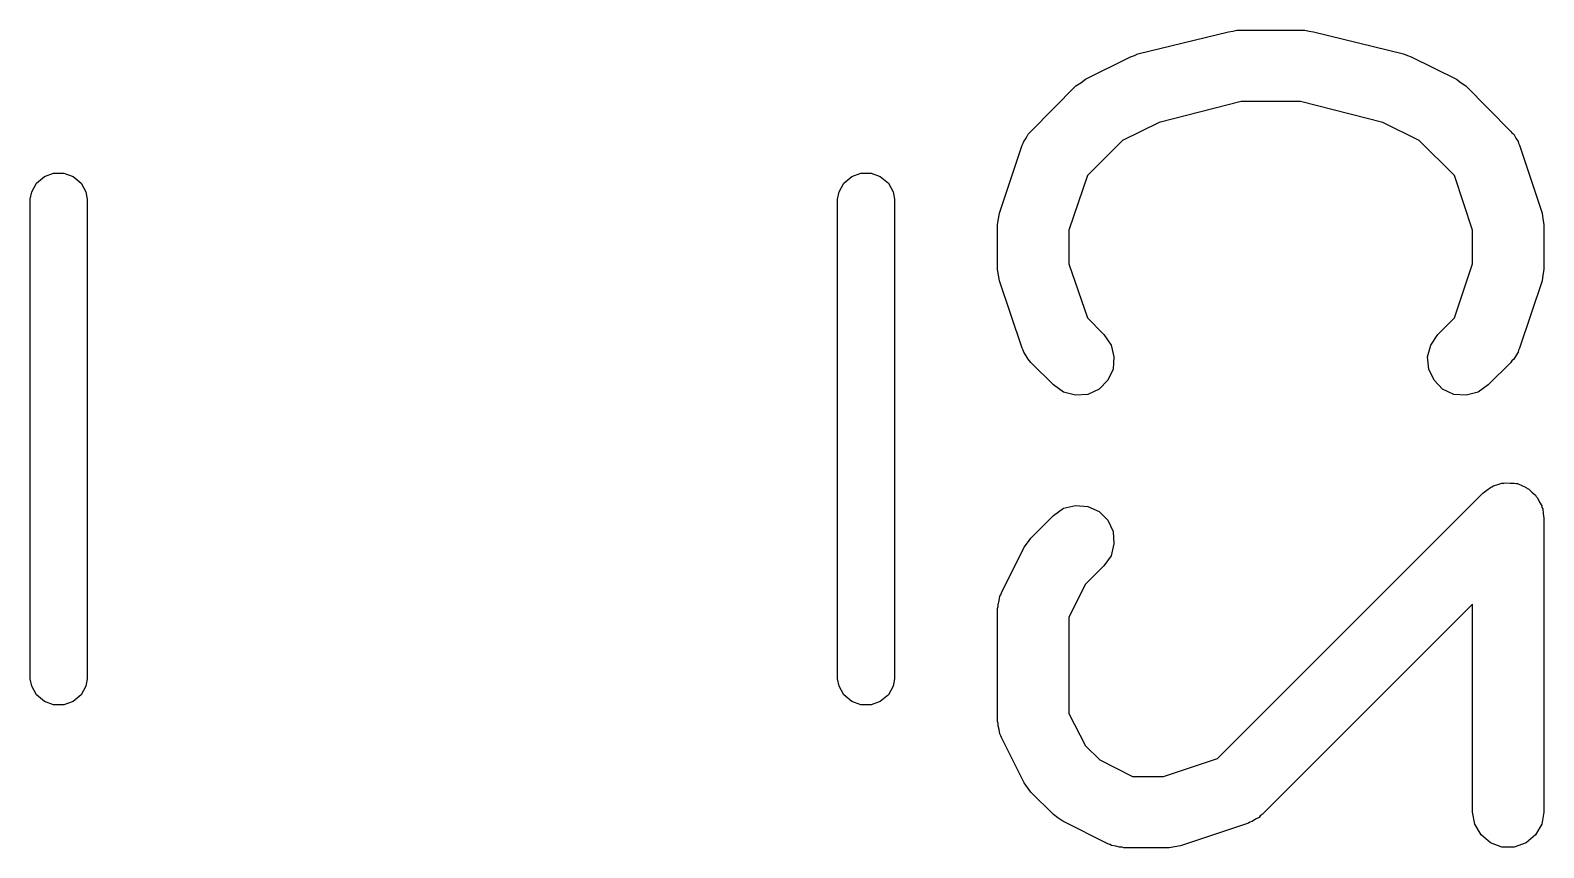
# Model space of a CAD drawing. Extents: x 117.8 to 141.7, y -121.9 to -118.7.
# Drawn here: x 138.536 to 141.723, y -120.495 to -118.773 of the extents above.
import ezdxf

# ---------------------------------------------------------------- set-up
doc = ezdxf.new("R2010")
doc.units = 0
doc.header["$MEASUREMENT"] = 0
doc.layers.add('BLACK', color=7, linetype='CONTINUOUS')

msp = doc.modelspace()

# ---------------------------------------------------------------- linework, layer by layer
at = {"layer": 'BLACK', "linetype": 'CONTINUOUS'}
for p, q in [((140.868, -118.823), (141.059, -118.776)), ((141.059, -118.776), (141.068, -118.775)), ((141.068, -118.775), (141.077, -118.773)), ((141.077, -118.773), (141.22, -118.773)), ((141.22, -118.773), (141.229, -118.775)), ((141.229, -118.775), (141.238, -118.776)), ((141.238, -118.776), (141.428, -118.823)), ((140.758, -118.876), (140.853, -118.829)), ((140.853, -118.829), (140.861, -118.826)), ((140.861, -118.826), (140.868, -118.823)), ((141.428, -118.823), (141.436, -118.826)), ((141.436, -118.826), (141.444, -118.829)), ((141.444, -118.829), (141.539, -118.876)), ((140.643, -118.986), (140.738, -118.89)), ((140.738, -118.89), (140.748, -118.884)), ((140.748, -118.884), (140.758, -118.876)), ((141.539, -118.876), (141.549, -118.884)), ((141.549, -118.884), (141.559, -118.89)), ((141.559, -118.89), (141.654, -118.986)), ((141.086, -118.923), (140.913, -118.967)), ((141.211, -118.923), (141.086, -118.923)), ((141.384, -118.967), (141.211, -118.923)), ((140.913, -118.967), (140.836, -119.005)), ((141.461, -119.005), (141.384, -118.967)), ((140.628, -119.007), (140.633, -119)), ((140.633, -119), (140.637, -118.992)), ((140.637, -118.992), (140.64, -118.989)), ((140.64, -118.989), (140.643, -118.986)), ((141.654, -118.986), (141.656, -118.989)), ((141.656, -118.989), (141.66, -118.992)), ((141.66, -118.992), (141.664, -119)), ((141.664, -119), (141.669, -119.007)), ((140.577, -119.158), (140.625, -119.015)), ((140.625, -119.015), (140.627, -119.011)), ((140.627, -119.011), (140.628, -119.007)), ((140.836, -119.005), (140.762, -119.079)), ((141.535, -119.079), (141.461, -119.005)), ((141.669, -119.007), (141.67, -119.011)), ((141.67, -119.011), (141.672, -119.015)), ((141.672, -119.015), (141.72, -119.158)), ((138.539, -119.113), (138.549, -119.095)), ((138.549, -119.095), (138.566, -119.081)), ((138.566, -119.081), (138.585, -119.074)), ((138.585, -119.074), (138.607, -119.074)), ((138.607, -119.074), (138.626, -119.081)), ((138.626, -119.081), (138.643, -119.095)), ((138.643, -119.095), (138.653, -119.113)), ((140.239, -119.113), (140.249, -119.095)), ((140.249, -119.095), (140.266, -119.081)), ((140.266, -119.081), (140.285, -119.074)), ((140.285, -119.074), (140.307, -119.074)), ((140.307, -119.074), (140.326, -119.081)), ((140.326, -119.081), (140.343, -119.095)), ((140.343, -119.095), (140.353, -119.113)), ((140.762, -119.079), (140.723, -119.194)), ((141.573, -119.194), (141.535, -119.079)), ((138.536, -119.129), (138.539, -119.113)), ((138.536, -120.139), (138.536, -119.129)), ((138.653, -119.113), (138.656, -119.129)), ((138.656, -119.129), (138.656, -120.139)), ((140.236, -119.129), (140.239, -119.113)), ((140.236, -120.139), (140.236, -119.129)), ((140.353, -119.113), (140.356, -119.129)), ((140.356, -119.129), (140.356, -120.139)), ((140.575, -119.17), (140.577, -119.158)), ((141.72, -119.158), (141.721, -119.17)), ((140.573, -119.182), (140.575, -119.17)), ((140.573, -119.277), (140.573, -119.182)), ((141.721, -119.17), (141.723, -119.182)), ((141.723, -119.182), (141.723, -119.277)), ((140.723, -119.194), (140.723, -119.265)), ((141.573, -119.265), (141.573, -119.194)), ((140.575, -119.289), (140.573, -119.277)), ((140.577, -119.301), (140.575, -119.289)), ((140.723, -119.265), (140.762, -119.379)), ((141.535, -119.379), (141.573, -119.265)), ((141.721, -119.289), (141.72, -119.301)), ((141.723, -119.277), (141.721, -119.289)), ((140.625, -119.443), (140.577, -119.301)), ((141.72, -119.301), (141.672, -119.443)), ((140.762, -119.379), (140.797, -119.414)), ((141.5, -119.414), (141.535, -119.379)), ((140.797, -119.414), (140.812, -119.436)), ((141.485, -119.436), (141.5, -119.414)), ((140.627, -119.447), (140.625, -119.443)), ((140.628, -119.451), (140.627, -119.447)), ((140.812, -119.436), (140.818, -119.461)), ((141.478, -119.461), (141.485, -119.436)), ((141.67, -119.447), (141.669, -119.451)), ((141.672, -119.443), (141.67, -119.447)), ((140.633, -119.459), (140.628, -119.451)), ((140.637, -119.466), (140.633, -119.459)), ((140.64, -119.469), (140.637, -119.466)), ((140.643, -119.473), (140.64, -119.469)), ((140.691, -119.52), (140.643, -119.473)), ((140.818, -119.461), (140.816, -119.487)), ((141.481, -119.487), (141.478, -119.461)), ((141.654, -119.473), (141.606, -119.52)), ((141.656, -119.469), (141.654, -119.473)), ((141.66, -119.466), (141.656, -119.469)), ((141.664, -119.459), (141.66, -119.466)), ((141.669, -119.451), (141.664, -119.459)), ((140.805, -119.51), (140.787, -119.529)), ((140.816, -119.487), (140.805, -119.51)), ((141.492, -119.51), (141.481, -119.487)), ((141.51, -119.529), (141.492, -119.51)), ((140.712, -119.535), (140.691, -119.52)), ((140.737, -119.542), (140.712, -119.535)), ((140.763, -119.54), (140.737, -119.542)), ((140.787, -119.529), (140.763, -119.54)), ((141.534, -119.54), (141.51, -119.529)), ((141.56, -119.542), (141.534, -119.54)), ((141.585, -119.535), (141.56, -119.542)), ((141.606, -119.52), (141.585, -119.535)), ((141.611, -119.736), (141.614, -119.735)), ((141.614, -119.735), (141.617, -119.733)), ((141.617, -119.733), (141.626, -119.73)), ((141.626, -119.73), (141.635, -119.727)), ((141.635, -119.727), (141.639, -119.727)), ((141.639, -119.727), (141.642, -119.726)), ((141.642, -119.726), (141.652, -119.727)), ((141.652, -119.727), (141.661, -119.727)), ((141.661, -119.727), (141.665, -119.728)), ((141.665, -119.728), (141.668, -119.728)), ((141.668, -119.728), (141.677, -119.732)), ((141.677, -119.732), (141.686, -119.736)), ((141.036, -120.307), (141.595, -119.748)), ((141.595, -119.748), (141.603, -119.742)), ((141.603, -119.742), (141.611, -119.736)), ((141.686, -119.736), (141.688, -119.738)), ((141.688, -119.738), (141.691, -119.739)), ((141.691, -119.739), (141.698, -119.746)), ((141.698, -119.746), (141.706, -119.752)), ((141.706, -119.752), (141.707, -119.755)), ((141.707, -119.755), (141.71, -119.758)), ((141.71, -119.758), (141.714, -119.767)), ((141.714, -119.767), (141.719, -119.775)), ((140.643, -119.843), (140.691, -119.795)), ((140.691, -119.795), (140.712, -119.78)), ((140.712, -119.78), (140.737, -119.774)), ((140.737, -119.774), (140.763, -119.776)), ((140.763, -119.776), (140.787, -119.787)), ((140.787, -119.787), (140.805, -119.805)), ((141.719, -119.775), (141.719, -119.778)), ((141.719, -119.778), (141.721, -119.781)), ((141.721, -119.781), (141.722, -119.791)), ((141.722, -119.791), (141.723, -119.801)), ((140.805, -119.805), (140.816, -119.829)), ((140.816, -119.829), (140.818, -119.855)), ((141.723, -119.801), (141.723, -120.42)), ((140.581, -119.958), (140.629, -119.862)), ((140.629, -119.862), (140.636, -119.853)), ((140.636, -119.853), (140.643, -119.843)), ((140.818, -119.855), (140.812, -119.88)), ((140.812, -119.88), (140.797, -119.901)), ((140.797, -119.901), (140.758, -119.94)), ((140.58, -119.962), (140.581, -119.958)), ((140.758, -119.94), (140.723, -120.009)), ((140.573, -119.991), (140.574, -119.987)), ((140.574, -119.983), (140.576, -119.974)), ((140.574, -119.987), (140.574, -119.983)), ((140.576, -119.974), (140.578, -119.965)), ((140.578, -119.965), (140.58, -119.962)), ((141.573, -119.982), (141.13, -120.425)), ((141.573, -120.42), (141.573, -119.982)), ((140.573, -120.229), (140.573, -119.991)), ((140.723, -120.009), (140.723, -120.212)), ((138.539, -120.155), (138.536, -120.139)), ((138.656, -120.139), (138.653, -120.155)), ((140.239, -120.155), (140.236, -120.139)), ((140.356, -120.139), (140.353, -120.155)), ((138.549, -120.173), (138.539, -120.155)), ((138.566, -120.187), (138.549, -120.173)), ((138.643, -120.173), (138.626, -120.187)), ((138.653, -120.155), (138.643, -120.173)), ((140.249, -120.173), (140.239, -120.155)), ((140.266, -120.187), (140.249, -120.173)), ((140.343, -120.173), (140.326, -120.187)), ((140.353, -120.155), (140.343, -120.173)), ((138.585, -120.194), (138.566, -120.187)), ((138.607, -120.194), (138.585, -120.194)), ((138.626, -120.187), (138.607, -120.194)), ((140.285, -120.194), (140.266, -120.187)), ((140.307, -120.194), (140.285, -120.194)), ((140.326, -120.187), (140.307, -120.194)), ((140.723, -120.212), (140.758, -120.28)), ((140.574, -120.233), (140.573, -120.229)), ((140.574, -120.238), (140.574, -120.233)), ((140.576, -120.246), (140.574, -120.238)), ((140.578, -120.255), (140.576, -120.246)), ((140.58, -120.259), (140.578, -120.255)), ((140.581, -120.263), (140.58, -120.259)), ((140.629, -120.358), (140.581, -120.263)), ((140.758, -120.28), (140.788, -120.31)), ((140.922, -120.345), (141.036, -120.307)), ((140.788, -120.31), (140.857, -120.345)), ((140.636, -120.368), (140.629, -120.358)), ((140.643, -120.378), (140.636, -120.368)), ((140.857, -120.345), (140.922, -120.345)), ((140.691, -120.425), (140.643, -120.378)), ((140.7, -120.432), (140.691, -120.425)), ((140.71, -120.439), (140.7, -120.432)), ((141.116, -120.435), (141.109, -120.44)), ((141.124, -120.431), (141.116, -120.435)), ((141.126, -120.428), (141.124, -120.431)), ((141.13, -120.425), (141.126, -120.428)), ((141.578, -120.445), (141.573, -120.42)), ((141.723, -120.42), (141.719, -120.445)), ((140.805, -120.487), (140.71, -120.439)), ((141.101, -120.443), (140.958, -120.491)), ((141.104, -120.441), (141.101, -120.443)), ((141.109, -120.44), (141.104, -120.441)), ((141.591, -120.468), (141.578, -120.445)), ((141.611, -120.485), (141.591, -120.468)), ((141.706, -120.468), (141.686, -120.485)), ((141.719, -120.445), (141.706, -120.468)), ((140.809, -120.488), (140.805, -120.487)), ((140.813, -120.49), (140.809, -120.488)), ((140.822, -120.492), (140.813, -120.49)), ((140.83, -120.494), (140.822, -120.492)), ((140.835, -120.494), (140.83, -120.494)), ((140.839, -120.495), (140.835, -120.494)), ((140.934, -120.495), (140.839, -120.495)), ((140.946, -120.493), (140.934, -120.495)), ((140.958, -120.491), (140.946, -120.493)), ((141.635, -120.494), (141.611, -120.485)), ((141.661, -120.494), (141.635, -120.494)), ((141.686, -120.485), (141.661, -120.494))]:
    msp.add_line(p, q, dxfattribs=at)

doc.saveas('drawing.dxf')
